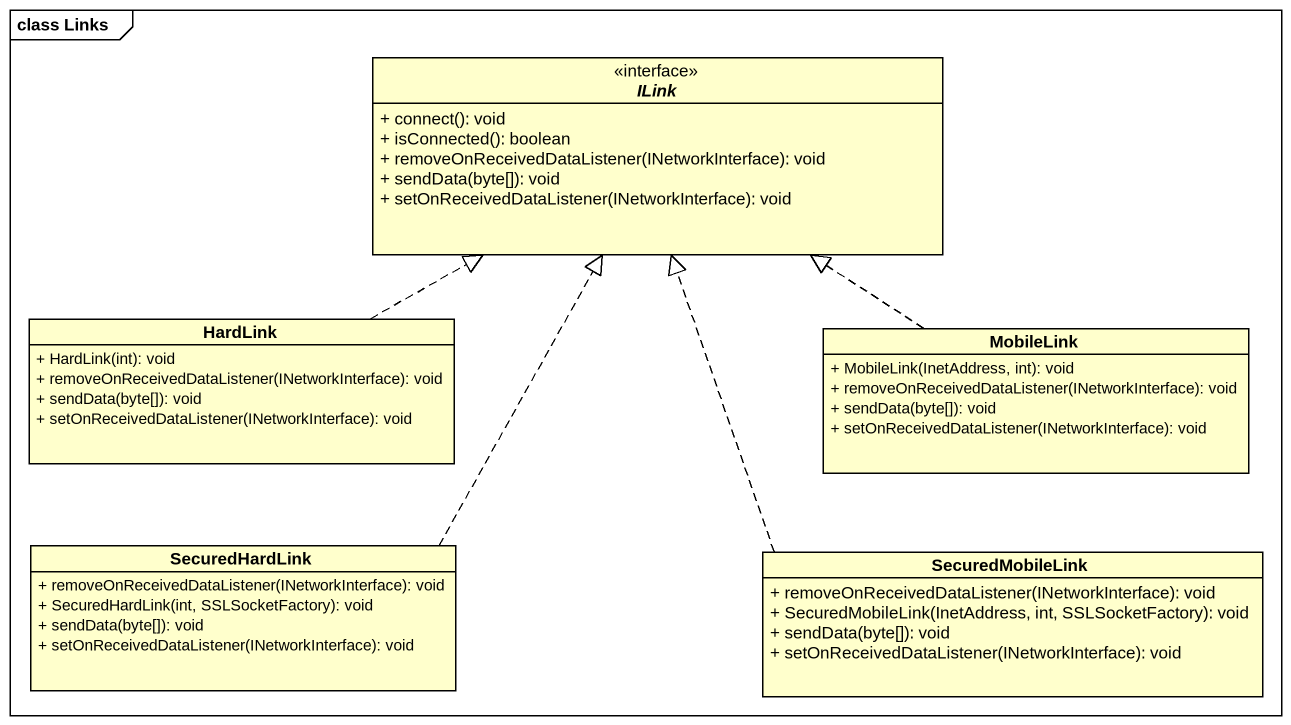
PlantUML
@startuml
mainframe class Links
hide circle
hide empty members
skinparam classAttributeIconSize 0
interface ILink <<interface>> {
  + connect(): void
  + isConnected(): boolean
  + removeOnReceivedDataListener(INetworkInterface): void
  + sendData(byte[]): void
  + setOnReceivedDataListener(INetworkInterface): void
}
class HardLink {
  + HardLink(int): void
  + removeOnReceivedDataListener(INetworkInterface): void
  + sendData(byte[]): void
  + setOnReceivedDataListener(INetworkInterface): void
}
class MobileLink {
  + MobileLink(InetAddress, int): void
  + removeOnReceivedDataListener(INetworkInterface): void
  + sendData(byte[]): void
  + setOnReceivedDataListener(INetworkInterface): void
}
class SecuredHardLink {
  + removeOnReceivedDataListener(INetworkInterface): void
  + SecuredHardLink(int, SSLSocketFactory): void
  + sendData(byte[]): void
  + setOnReceivedDataListener(INetworkInterface): void
}
class SecuredMobileLink {
  + removeOnReceivedDataListener(INetworkInterface): void
  + SecuredMobileLink(InetAddress, int, SSLSocketFactory): void
  + sendData(byte[]): void
  + setOnReceivedDataListener(INetworkInterface): void
}
HardLink .right.|> ILink
MobileLink .up.|> ILink
SecuredHardLink .up.|> ILink
SecuredMobileLink .up.|> ILink
@enduml
